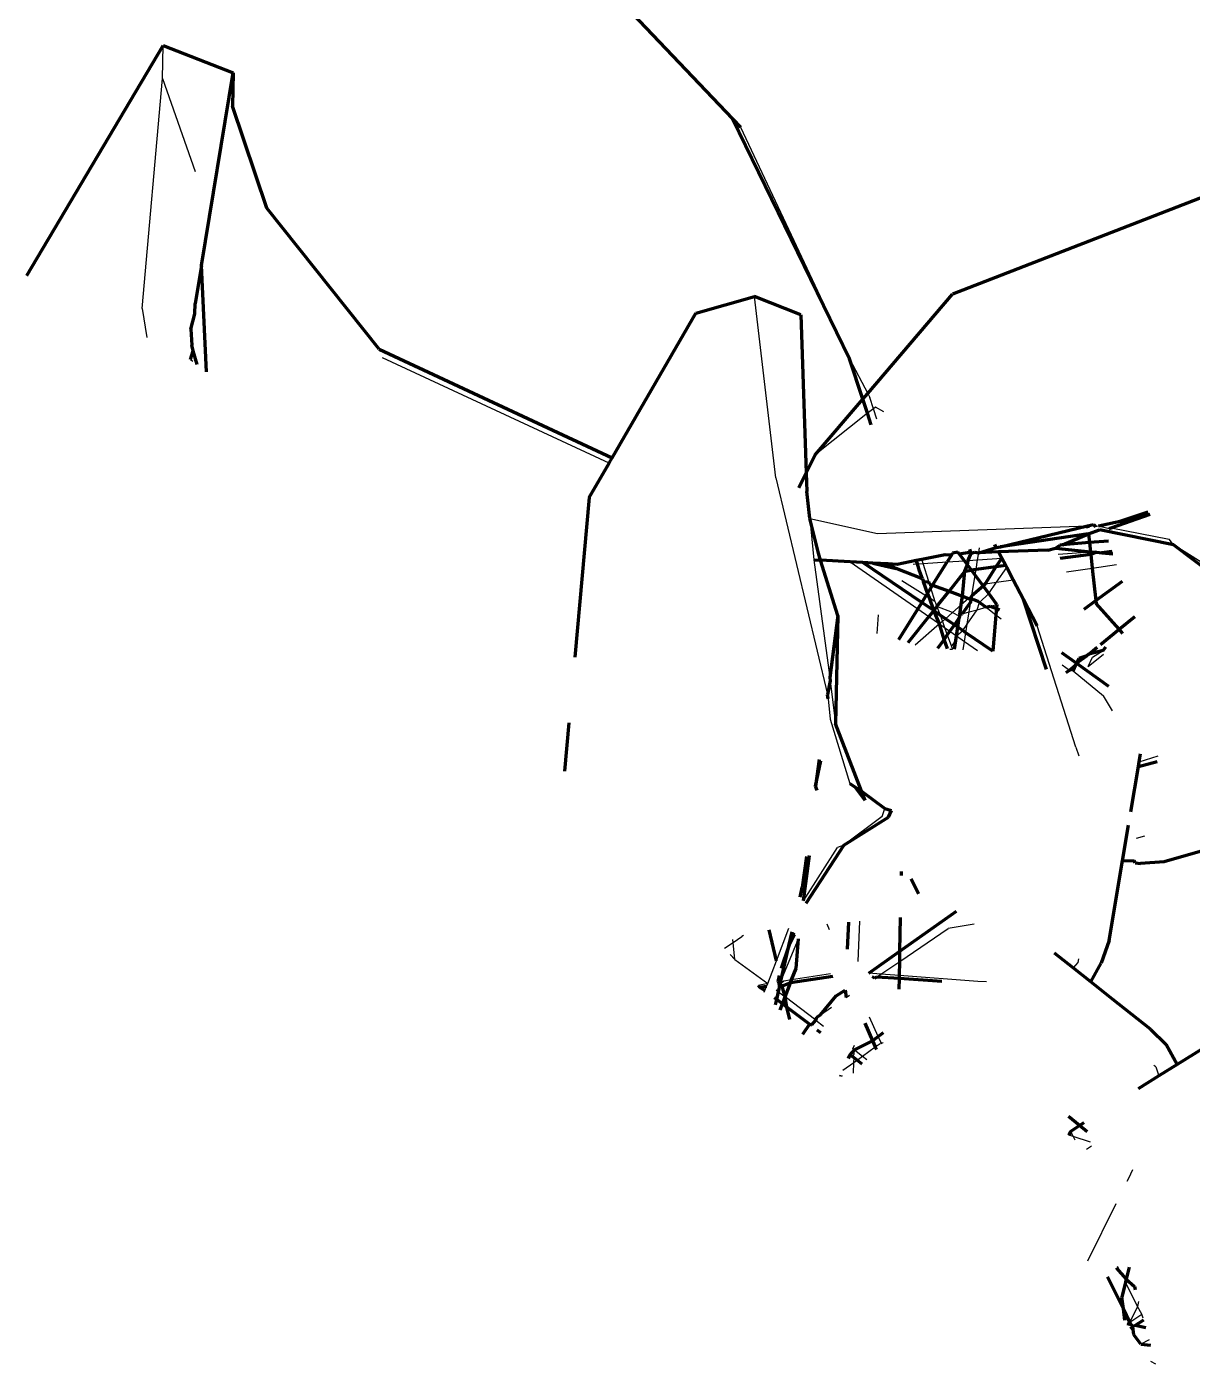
# Model space of a CAD drawing. Header units: millimetres. Extents: x 4307 to 31003, y 2809 to 20009.
# Drawn here: x 12458.16 to 12479.13, y 12883.03 to 12907.09 of the extents above; entities that cross this region are included whole.
import ezdxf

# ---------------------------------------------------------------- set-up
doc = ezdxf.new("R2010")
doc.units = ezdxf.units.MM
doc.layers.add('ProfileEdges', color=7, linetype='Continuous')

msp = doc.modelspace()

# ---------------------------------------------------------------- linework, layer by layer
for p, q in [((12460.607, 12906.164), (12460.62, 12906.754)), ((12460.241, 12902.021), (12460.607, 12906.164)), ((12460.607, 12906.164), (12461.194, 12904.489)), ((12471.004, 12905.286), (12472.966, 12901.115)), ((12471.639, 12898.975), (12471.254, 12902.241)), ((12460.241, 12902.021), (12460.325, 12901.5)), ((12461.109, 12901.106), (12461.15, 12901.074)), ((12468.639, 12899.242), (12464.563, 12901.135)), ((12472.966, 12901.115), (12473.295, 12900.496)), ((12473.295, 12900.496), (12473.33, 12900.424)), ((12473.395, 12900.22), (12473.33, 12900.424)), ((12473.432, 12900.25), (12473.395, 12900.22)), ((12473.583, 12900.164), (12473.432, 12900.25)), ((12473.29, 12900.137), (12472.348, 12899.388)), ((12473.395, 12900.22), (12473.29, 12900.137)), ((12473.456, 12900.032), (12473.395, 12900.22)), ((12471.639, 12898.975), (12472.572, 12895.077)), ((12472.25, 12898.243), (12472.326, 12897.503)), ((12472.25, 12898.243), (12473.47, 12897.977)), ((12473.47, 12897.977), (12477.248, 12898.113)), ((12477.395, 12898.101), (12477.448, 12898.113)), ((12477.448, 12898.113), (12477.641, 12898.064)), ((12477.671, 12898.074), (12478.72, 12897.87)), ((12478.798, 12897.773), (12478.72, 12897.87)), ((12475.271, 12897.499), (12475.292, 12897.629)), ((12475.292, 12897.629), (12475.307, 12897.719)), ((12476.721, 12897.601), (12477.3, 12897.647)), ((12479.536, 12897.308), (12478.798, 12897.773)), ((12472.326, 12897.503), (12472.612, 12895.382)), ((12472.979, 12897.466), (12474.194, 12896.619)), ((12474.11, 12897.424), (12474.187, 12897.429)), ((12474.187, 12897.429), (12474.289, 12897.436)), ((12474.289, 12897.436), (12474.266, 12897.508)), ((12474.289, 12897.436), (12474.723, 12897.464)), ((12474.393, 12897.111), (12474.289, 12897.436)), ((12474.723, 12897.464), (12475.034, 12897.484)), ((12475.034, 12897.484), (12475.101, 12897.488)), ((12475.101, 12897.488), (12475.271, 12897.499)), ((12475.243, 12897.325), (12475.271, 12897.499)), ((12475.271, 12897.499), (12475.707, 12897.528)), ((12475.611, 12897.097), (12475.795, 12897.36)), ((12476.871, 12897.282), (12477.334, 12897.35)), ((12477.334, 12897.35), (12477.772, 12897.415)), ((12474.341, 12896.853), (12473.907, 12897.124)), ((12475.166, 12896.856), (12475.226, 12897.224)), ((12475.226, 12897.224), (12475.243, 12897.325)), ((12475.611, 12897.097), (12475.909, 12897.141)), ((12474.43, 12896.996), (12474.408, 12897.065)), ((12474.51, 12896.747), (12474.43, 12896.996)), ((12475.305, 12896.735), (12475.47, 12896.895)), ((12475.409, 12897.067), (12475.611, 12897.097)), ((12475.47, 12896.895), (12475.611, 12897.097)), ((12474.403, 12896.814), (12474.341, 12896.853)), ((12474.51, 12896.747), (12474.403, 12896.814)), ((12474.52, 12896.718), (12474.51, 12896.747)), ((12474.54, 12896.663), (12474.52, 12896.718)), ((12474.82, 12896.553), (12474.54, 12896.663)), ((12474.54, 12896.663), (12474.597, 12896.504)), ((12474.978, 12896.691), (12474.82, 12896.553)), ((12475.11, 12896.807), (12474.978, 12896.691)), ((12475.166, 12896.856), (12475.11, 12896.807)), ((12475.119, 12896.562), (12475.148, 12896.744)), ((12475.265, 12896.602), (12475.305, 12896.735)), ((12475.265, 12896.602), (12475.424, 12896.646)), ((12475.424, 12896.646), (12475.6, 12896.513)), ((12475.495, 12896.665), (12475.616, 12896.698)), ((12473.464, 12896.177), (12473.49, 12896.508)), ((12474.194, 12896.619), (12474.394, 12896.479)), ((12474.394, 12896.479), (12474.584, 12896.347)), ((12474.637, 12896.394), (12474.584, 12896.347)), ((12474.597, 12896.504), (12474.637, 12896.394)), ((12474.691, 12896.441), (12474.637, 12896.394)), ((12474.637, 12896.394), (12474.678, 12896.281)), ((12474.82, 12896.553), (12474.691, 12896.441)), ((12474.901, 12896.503), (12474.82, 12896.553)), ((12474.901, 12896.503), (12474.951, 12896.516)), ((12474.995, 12896.528), (12475.119, 12896.562)), ((12475.083, 12896.342), (12475.265, 12896.602)), ((12475.083, 12896.342), (12475.119, 12896.562)), ((12475.119, 12896.562), (12475.265, 12896.602)), ((12475.6, 12896.513), (12475.697, 12896.44)), ((12474.584, 12896.347), (12474.146, 12895.966)), ((12474.584, 12896.347), (12474.678, 12896.281)), ((12474.678, 12896.281), (12474.726, 12896.151)), ((12474.678, 12896.281), (12474.772, 12896.216)), ((12474.726, 12896.151), (12474.802, 12895.94)), ((12474.772, 12896.216), (12474.892, 12896.132)), ((12474.892, 12896.132), (12475.003, 12896.227)), ((12475.003, 12896.227), (12475.083, 12896.342)), ((12475.033, 12896.034), (12475.058, 12896.189)), ((12475.058, 12896.189), (12475.083, 12896.342)), ((12477.036, 12894.128), (12476.341, 12896.313)), ((12474.802, 12895.94), (12474.879, 12896.05)), ((12474.802, 12895.94), (12474.819, 12895.893)), ((12474.892, 12896.132), (12475.033, 12896.034)), ((12475.009, 12895.884), (12475.033, 12896.034)), ((12475.033, 12896.034), (12475.267, 12895.871)), ((12474.771, 12895.895), (12474.819, 12895.893)), ((12477.259, 12895.58), (12477.539, 12895.806)), ((12477.259, 12895.58), (12477.336, 12895.751)), ((12477.336, 12895.751), (12477.53, 12895.869)), ((12476.793, 12895.613), (12476.922, 12895.517)), ((12476.922, 12895.517), (12476.991, 12895.506)), ((12476.991, 12895.506), (12477.536, 12895.053)), ((12472.619, 12895.325), (12472.714, 12894.549)), ((12472.58, 12894.997), (12472.617, 12894.636)), ((12477.695, 12894.783), (12477.536, 12895.053)), ((12472.617, 12894.636), (12472.97, 12893.477)), ((12477.036, 12894.128), (12477.093, 12893.971)), ((12478.177, 12893.865), (12478.518, 12893.973)), ((12473.552, 12892.882), (12473.604, 12893.028)), ((12473.552, 12892.882), (12472.865, 12892.365)), ((12472.137, 12891.365), (12472.751, 12892.322)), ((12472.865, 12892.365), (12472.751, 12892.322)), ((12478.275, 12892.527), (12478.121, 12892.484)), ((12471.65, 12890.283), (12471.877, 12890.873)), ((12472.608, 12890.844), (12472.563, 12890.942)), ((12473.122, 12890.275), (12473.153, 12890.998)), ((12473.87, 12890.276), (12474.741, 12890.864)), ((12475.211, 12890.945), (12474.741, 12890.864)), ((12470.718, 12890.512), (12470.872, 12890.615)), ((12470.872, 12890.615), (12470.868, 12890.668)), ((12470.872, 12890.615), (12471.03, 12890.72)), ((12470.9, 12890.311), (12470.872, 12890.615)), ((12471.06, 12890.743), (12471.03, 12890.72)), ((12471.733, 12889.919), (12472.049, 12890.683)), ((12470.821, 12890.398), (12470.9, 12890.311)), ((12470.9, 12890.311), (12471.495, 12889.88)), ((12471.495, 12889.88), (12471.65, 12890.283)), ((12473.531, 12890.048), (12473.87, 12890.276)), ((12477.077, 12890.256), (12476.99, 12890.158)), ((12477.087, 12890.319), (12477.077, 12890.256)), ((12471.741, 12889.883), (12471.681, 12889.905)), ((12471.784, 12889.92), (12471.741, 12889.883)), ((12471.925, 12889.942), (12471.784, 12889.92)), ((12472.622, 12890.049), (12471.925, 12889.942)), ((12473.531, 12890.048), (12473.312, 12890.065)), ((12473.452, 12889.994), (12473.531, 12890.048)), ((12473.865, 12890.022), (12473.531, 12890.048)), ((12475.277, 12889.913), (12473.865, 12890.022)), ((12475.432, 12889.906), (12475.277, 12889.913)), ((12471.495, 12889.88), (12471.326, 12889.839)), ((12471.433, 12889.721), (12471.444, 12889.75)), ((12471.444, 12889.75), (12471.473, 12889.824)), ((12471.473, 12889.824), (12471.495, 12889.88)), ((12471.647, 12889.763), (12471.69, 12889.73)), ((12471.69, 12889.73), (12471.809, 12889.639)), ((12472.905, 12889.625), (12472.967, 12889.668)), ((12472.36, 12889.215), (12471.809, 12889.639)), ((12472.442, 12889.313), (12472.643, 12889.449)), ((12472.36, 12889.215), (12472.5, 12889.107)), ((12473.483, 12888.924), (12473.323, 12889.274)), ((12473.546, 12888.785), (12473.483, 12888.924)), ((12473.027, 12888.702), (12473.058, 12888.769)), ((12473.027, 12888.702), (12473.054, 12888.681)), ((12473.051, 12888.606), (12473.054, 12888.681)), ((12473.054, 12888.681), (12473.199, 12888.57)), ((12473.199, 12888.57), (12473.43, 12888.737)), ((12473.43, 12888.737), (12473.516, 12888.799)), ((12473.572, 12888.812), (12473.516, 12888.799)), ((12472.848, 12888.316), (12473.045, 12888.458)), ((12473.005, 12888.572), (12473.051, 12888.606)), ((12473.036, 12888.266), (12473.045, 12888.458)), ((12473.045, 12888.458), (12473.048, 12888.539)), ((12473.045, 12888.458), (12473.101, 12888.499)), ((12473.101, 12888.499), (12473.199, 12888.57)), ((12473.199, 12888.57), (12473.276, 12888.511)), ((12478.476, 12888.378), (12478.444, 12888.404)), ((12478.476, 12888.378), (12478.531, 12888.213)), ((12476.988, 12887.125), (12476.911, 12887.15)), ((12476.943, 12887.212), (12476.988, 12887.125)), ((12477.302, 12887.023), (12476.988, 12887.125)), ((12476.988, 12887.125), (12477.021, 12887.062)), ((12477.228, 12886.896), (12477.323, 12886.955)), ((12478.058, 12886.526), (12477.985, 12886.369)), ((12477.985, 12886.369), (12477.956, 12886.312)), ((12477.76, 12885.915), (12477.247, 12884.878)), ((12477.851, 12884.66), (12477.789, 12884.787)), ((12478.145, 12884.064), (12477.93, 12884.5)), ((12478.165, 12884.156), (12478.145, 12884.064)), ((12478.145, 12884.064), (12478.01, 12883.786)), ((12478.01, 12883.786), (12478.228, 12883.926)), ((12478.228, 12883.926), (12478.145, 12884.064)), ((12478.248, 12883.855), (12478.228, 12883.926)), ((12477.959, 12883.753), (12478.01, 12883.786)), ((12478.355, 12883.467), (12478.206, 12883.387)), ((12478.476, 12883.026), (12478.386, 12883.078))]:
    msp.add_line(p, q)
at = {"layer": 'ProfileEdges', "lineweight": 211}
for p, q in [((12468.944, 12907.451), (12470.863, 12905.434)), ((12458.163, 12902.615), (12460.62, 12906.754)), ((12460.62, 12906.754), (12461.875, 12906.263)), ((12461.306, 12902.798), (12461.875, 12906.263)), ((12461.875, 12906.263), (12461.862, 12905.663)), ((12462.483, 12903.831), (12461.862, 12905.663)), ((12472.966, 12901.115), (12470.863, 12905.434)), ((12470.863, 12905.434), (12471.004, 12905.286)), ((12481.658, 12904.934), (12474.822, 12902.282)), ((12464.503, 12901.289), (12462.483, 12903.831)), ((12461.306, 12902.798), (12461.194, 12902.115)), ((12461.395, 12900.885), (12461.306, 12902.798)), ((12470.2, 12901.942), (12471.254, 12902.241)), ((12472.092, 12901.912), (12471.254, 12902.241)), ((12473.295, 12900.496), (12474.822, 12902.282)), ((12461.118, 12901.651), (12461.187, 12901.93)), ((12461.187, 12901.93), (12461.194, 12902.115)), ((12468.695, 12899.338), (12470.2, 12901.942)), ((12472.092, 12901.912), (12472.189, 12899.068)), ((12461.118, 12901.651), (12461.134, 12901.366)), ((12461.109, 12901.106), (12461.16, 12901.261)), ((12461.16, 12901.261), (12461.134, 12901.366)), ((12461.229, 12901.013), (12461.16, 12901.261)), ((12464.503, 12901.289), (12468.695, 12899.338)), ((12473.206, 12900.391), (12472.966, 12901.115)), ((12473.206, 12900.391), (12473.295, 12900.496)), ((12472.348, 12899.388), (12473.206, 12900.391)), ((12473.29, 12900.137), (12473.206, 12900.391)), ((12473.358, 12899.931), (12473.29, 12900.137)), ((12468.639, 12899.242), (12468.695, 12899.338)), ((12472.348, 12899.388), (12472.189, 12899.068)), ((12468.281, 12898.621), (12468.639, 12899.242)), ((12472.189, 12899.068), (12472.053, 12898.794)), ((12472.189, 12899.068), (12472.201, 12898.73)), ((12468.281, 12898.621), (12468.022, 12895.751)), ((12472.25, 12898.243), (12472.201, 12898.73)), ((12477.671, 12898.074), (12478.373, 12898.32)), ((12477.836, 12898.195), (12478.339, 12898.364)), ((12472.407, 12897.62), (12472.25, 12898.243)), ((12475.684, 12897.736), (12477.248, 12898.113)), ((12477.248, 12898.113), (12477.357, 12898.135)), ((12477.248, 12898.113), (12477.252, 12898.071)), ((12477.357, 12898.135), (12477.395, 12898.101)), ((12477.448, 12898.113), (12477.836, 12898.195)), ((12477.641, 12898.064), (12477.671, 12898.074)), ((12477.264, 12897.968), (12475.684, 12897.736)), ((12476.8, 12897.77), (12477.264, 12897.968)), ((12477.264, 12897.968), (12477.464, 12898.041)), ((12477.264, 12897.968), (12477.282, 12897.811)), ((12477.624, 12897.839), (12477.282, 12897.811)), ((12478.798, 12897.773), (12477.464, 12898.041)), ((12472.446, 12897.496), (12472.407, 12897.62)), ((12474.687, 12897.593), (12474.266, 12897.508)), ((12474.799, 12897.585), (12474.687, 12897.593)), ((12474.799, 12897.585), (12474.723, 12897.464)), ((12474.821, 12897.621), (12474.799, 12897.585)), ((12474.918, 12897.64), (12474.821, 12897.621)), ((12474.941, 12897.609), (12474.918, 12897.64)), ((12474.941, 12897.609), (12475.125, 12897.641)), ((12475.034, 12897.484), (12474.941, 12897.609)), ((12475.101, 12897.488), (12475.153, 12897.623)), ((12475.153, 12897.623), (12475.125, 12897.641)), ((12475.153, 12897.623), (12475.131, 12897.684)), ((12475.153, 12897.623), (12475.224, 12897.638)), ((12475.224, 12897.638), (12475.292, 12897.629)), ((12475.292, 12897.629), (12475.607, 12897.72)), ((12475.647, 12897.643), (12475.292, 12897.629)), ((12475.607, 12897.72), (12475.579, 12897.774)), ((12475.607, 12897.72), (12475.684, 12897.736)), ((12476.533, 12897.677), (12475.647, 12897.643)), ((12475.707, 12897.528), (12475.647, 12897.643)), ((12476.533, 12897.677), (12476.671, 12897.708)), ((12476.671, 12897.708), (12476.758, 12897.767)), ((12476.671, 12897.708), (12477.3, 12897.647)), ((12477.306, 12897.599), (12476.757, 12897.526)), ((12476.8, 12897.77), (12476.758, 12897.767)), ((12477.282, 12897.811), (12476.8, 12897.77)), ((12477.282, 12897.811), (12477.3, 12897.647)), ((12477.3, 12897.647), (12477.41, 12897.636)), ((12477.3, 12897.647), (12477.306, 12897.599)), ((12477.41, 12897.636), (12477.306, 12897.599)), ((12477.306, 12897.599), (12477.334, 12897.35)), ((12477.41, 12897.636), (12477.509, 12897.626)), ((12477.69, 12897.65), (12477.509, 12897.626)), ((12477.509, 12897.626), (12477.705, 12897.607)), ((12479.573, 12897.185), (12478.798, 12897.773)), ((12472.326, 12897.503), (12472.446, 12897.496)), ((12472.759, 12896.497), (12472.446, 12897.496)), ((12472.979, 12897.466), (12472.446, 12897.496)), ((12473.208, 12897.453), (12472.979, 12897.466)), ((12474.265, 12896.731), (12473.208, 12897.453)), ((12473.383, 12897.443), (12473.208, 12897.453)), ((12473.662, 12897.427), (12473.383, 12897.443)), ((12473.383, 12897.443), (12473.806, 12897.346)), ((12473.662, 12897.427), (12473.806, 12897.346)), ((12473.824, 12897.418), (12473.662, 12897.427)), ((12474.281, 12897.156), (12473.806, 12897.346)), ((12474.167, 12897.488), (12473.824, 12897.418)), ((12474.266, 12897.508), (12474.167, 12897.488)), ((12474.187, 12897.429), (12474.167, 12897.488)), ((12474.228, 12897.305), (12474.187, 12897.429)), ((12474.462, 12897.046), (12474.723, 12897.464)), ((12475.089, 12897.409), (12475.034, 12897.484)), ((12475.044, 12897.298), (12475.089, 12897.409)), ((12475.089, 12897.409), (12475.101, 12897.488)), ((12475.16, 12897.314), (12475.089, 12897.409)), ((12475.596, 12897.372), (12475.243, 12897.325)), ((12475.596, 12897.372), (12475.409, 12897.067)), ((12475.707, 12897.528), (12475.596, 12897.372)), ((12475.776, 12897.396), (12475.596, 12897.372)), ((12475.776, 12897.396), (12475.707, 12897.528)), ((12475.795, 12897.36), (12475.776, 12897.396)), ((12475.909, 12897.141), (12475.795, 12897.36)), ((12477.334, 12897.35), (12477.4, 12896.767)), ((12474.281, 12897.156), (12474.228, 12897.305)), ((12474.281, 12897.156), (12474.299, 12897.106)), ((12474.299, 12897.106), (12474.393, 12897.111)), ((12474.372, 12896.902), (12474.299, 12897.106)), ((12474.408, 12897.065), (12474.393, 12897.111)), ((12475.044, 12897.298), (12474.757, 12896.937)), ((12475.002, 12896.847), (12475.044, 12897.298)), ((12475.044, 12897.298), (12475.16, 12897.314)), ((12475.243, 12897.325), (12475.16, 12897.314)), ((12475.226, 12897.224), (12475.16, 12897.314)), ((12475.369, 12897.032), (12475.226, 12897.224)), ((12476.095, 12896.785), (12475.909, 12897.141)), ((12477.4, 12896.767), (12477.875, 12897.118)), ((12474.372, 12896.902), (12474.341, 12896.853)), ((12474.43, 12896.996), (12474.372, 12896.902)), ((12474.403, 12896.814), (12474.372, 12896.902)), ((12474.408, 12897.065), (12474.462, 12897.046)), ((12474.462, 12897.046), (12474.43, 12896.996)), ((12474.462, 12897.046), (12474.757, 12896.937)), ((12474.54, 12896.663), (12474.757, 12896.937)), ((12474.757, 12896.937), (12475.002, 12896.847)), ((12475.166, 12896.856), (12475.369, 12897.032)), ((12475.409, 12897.067), (12475.369, 12897.032)), ((12475.47, 12896.895), (12475.369, 12897.032)), ((12475.616, 12896.698), (12475.47, 12896.895)), ((12474.265, 12896.731), (12474.194, 12896.619)), ((12474.341, 12896.853), (12474.265, 12896.731)), ((12474.483, 12896.591), (12474.265, 12896.731)), ((12474.483, 12896.591), (12474.403, 12896.814)), ((12474.54, 12896.663), (12474.483, 12896.591)), ((12474.951, 12896.516), (12474.978, 12896.691)), ((12474.978, 12896.691), (12475.002, 12896.847)), ((12475.148, 12896.744), (12474.995, 12896.528)), ((12475.002, 12896.847), (12475.11, 12896.807)), ((12475.11, 12896.807), (12475.156, 12896.79)), ((12475.148, 12896.744), (12475.156, 12896.79)), ((12475.156, 12896.79), (12475.166, 12896.856)), ((12475.156, 12896.79), (12475.185, 12896.795)), ((12475.185, 12896.795), (12475.278, 12896.756)), ((12475.278, 12896.756), (12475.305, 12896.735)), ((12475.305, 12896.735), (12475.424, 12896.646)), ((12475.424, 12896.646), (12475.495, 12896.665)), ((12475.495, 12896.665), (12475.61, 12896.623)), ((12475.61, 12896.623), (12475.6, 12896.513)), ((12475.616, 12896.698), (12475.61, 12896.623)), ((12475.61, 12896.623), (12475.663, 12896.603)), ((12476.509, 12895.527), (12476.095, 12896.785)), ((12476.341, 12896.313), (12476.095, 12896.785)), ((12477.188, 12896.61), (12477.4, 12896.767)), ((12477.4, 12896.767), (12477.406, 12896.715)), ((12477.818, 12896.253), (12477.406, 12896.715)), ((12472.759, 12896.497), (12472.612, 12895.382)), ((12472.759, 12896.497), (12472.714, 12894.549)), ((12474.194, 12896.619), (12473.845, 12896.059)), ((12474.394, 12896.479), (12474.018, 12896.005)), ((12474.483, 12896.591), (12474.394, 12896.479)), ((12474.584, 12896.347), (12474.483, 12896.591)), ((12474.597, 12896.504), (12474.483, 12896.591)), ((12474.691, 12896.441), (12474.597, 12896.504)), ((12474.853, 12896.33), (12474.691, 12896.441)), ((12474.942, 12896.454), (12474.853, 12896.33)), ((12474.916, 12896.287), (12474.942, 12896.454)), ((12474.951, 12896.516), (12474.942, 12896.454)), ((12474.951, 12896.516), (12474.995, 12896.528)), ((12475.6, 12896.513), (12475.545, 12895.857)), ((12477.818, 12896.253), (12478.097, 12896.482)), ((12474.668, 12896.07), (12474.584, 12896.347)), ((12474.726, 12896.151), (12474.668, 12896.07)), ((12474.772, 12896.216), (12474.726, 12896.151)), ((12474.853, 12896.33), (12474.772, 12896.216)), ((12474.916, 12896.287), (12474.853, 12896.33)), ((12474.892, 12896.132), (12474.916, 12896.287)), ((12475.003, 12896.227), (12474.916, 12896.287)), ((12475.058, 12896.189), (12475.003, 12896.227)), ((12475.545, 12895.857), (12475.058, 12896.189)), ((12477.485, 12895.979), (12477.818, 12896.253)), ((12477.885, 12896.177), (12477.818, 12896.253)), ((12474.668, 12896.07), (12474.551, 12895.906)), ((12474.73, 12895.897), (12474.668, 12896.07)), ((12474.855, 12895.891), (12474.879, 12896.05)), ((12474.879, 12896.05), (12474.892, 12896.132)), ((12477.272, 12895.804), (12477.422, 12895.928)), ((12477.53, 12895.869), (12477.58, 12895.934)), ((12476.782, 12895.832), (12477.051, 12895.639)), ((12477.051, 12895.639), (12477.236, 12895.775)), ((12477.051, 12895.639), (12477.091, 12895.728)), ((12477.236, 12895.775), (12477.091, 12895.728)), ((12477.272, 12895.804), (12477.236, 12895.775)), ((12477.53, 12895.869), (12477.272, 12895.804)), ((12476.867, 12895.472), (12476.922, 12895.517)), ((12476.922, 12895.517), (12477.04, 12895.614)), ((12476.991, 12895.506), (12477.04, 12895.614)), ((12477.04, 12895.614), (12477.051, 12895.639)), ((12477.051, 12895.639), (12477.628, 12895.226)), ((12472.619, 12895.325), (12472.572, 12895.077)), ((12472.612, 12895.382), (12472.619, 12895.325)), ((12472.58, 12894.997), (12472.572, 12895.077)), ((12467.915, 12894.566), (12467.837, 12893.699)), ((12473.182, 12893.34), (12472.714, 12894.549)), ((12478.177, 12893.865), (12478.201, 12894.008)), ((12472.419, 12893.908), (12472.356, 12893.43)), ((12472.356, 12893.43), (12472.448, 12893.886)), ((12478.026, 12892.964), (12478.163, 12893.781)), ((12478.163, 12893.781), (12478.501, 12893.874)), ((12478.163, 12893.781), (12478.177, 12893.865)), ((12472.385, 12893.351), (12472.356, 12893.43)), ((12472.97, 12893.477), (12473.07, 12893.409)), ((12473.248, 12893.17), (12473.07, 12893.409)), ((12473.07, 12893.409), (12473.182, 12893.34)), ((12473.248, 12893.17), (12473.182, 12893.34)), ((12473.182, 12893.34), (12473.604, 12893.028)), ((12473.604, 12893.028), (12473.72, 12892.991)), ((12472.865, 12892.365), (12473.669, 12892.871)), ((12473.669, 12892.871), (12473.72, 12892.991)), ((12477.879, 12892.083), (12477.987, 12892.727)), ((12472.865, 12892.365), (12472.182, 12891.315)), ((12479.443, 12892.303), (12478.629, 12892.069)), ((12472.19, 12892.165), (12472.117, 12891.607)), ((12472.137, 12891.365), (12472.246, 12892.18)), ((12477.64, 12890.649), (12477.879, 12892.083)), ((12477.879, 12892.083), (12478.09, 12892.089)), ((12478.108, 12892.048), (12478.09, 12892.089)), ((12478.108, 12892.048), (12478.202, 12892.034)), ((12478.629, 12892.069), (12478.202, 12892.034)), ((12473.901, 12891.818), (12473.902, 12891.894)), ((12472.077, 12891.431), (12472.117, 12891.607)), ((12474.208, 12891.492), (12474.074, 12891.763)), ((12473.873, 12890.461), (12474.889, 12891.177)), ((12472.949, 12890.978), (12472.924, 12890.494)), ((12473.873, 12890.461), (12473.886, 12891.067)), ((12471.65, 12890.283), (12471.523, 12890.844)), ((12471.877, 12890.553), (12471.935, 12890.809)), ((12471.957, 12890.786), (12471.877, 12890.553)), ((12471.979, 12890.761), (12471.877, 12890.553)), ((12472.004, 12890.148), (12472.049, 12890.683)), ((12477.64, 12890.649), (12477.495, 12890.243)), ((12471.733, 12889.919), (12471.877, 12890.553)), ((12471.877, 12890.553), (12471.738, 12890.145)), ((12473.312, 12890.065), (12473.873, 12890.461)), ((12473.87, 12890.276), (12473.873, 12890.461)), ((12476.99, 12890.158), (12476.657, 12890.421)), ((12471.925, 12889.942), (12472.004, 12890.148)), ((12473.865, 12890.022), (12473.87, 12890.276)), ((12477.306, 12889.908), (12476.99, 12890.158)), ((12477.306, 12889.908), (12477.495, 12890.243)), ((12471.681, 12889.905), (12471.709, 12890.023)), ((12471.72, 12889.861), (12471.681, 12889.905)), ((12471.72, 12889.861), (12471.741, 12889.883)), ((12471.741, 12889.883), (12471.733, 12889.919)), ((12471.904, 12889.889), (12471.753, 12889.831)), ((12471.809, 12889.639), (12471.904, 12889.889)), ((12472.665, 12890.002), (12471.904, 12889.889)), ((12471.904, 12889.889), (12471.925, 12889.942)), ((12473.417, 12889.971), (12473.371, 12890)), ((12473.417, 12889.971), (12473.452, 12889.994)), ((12473.864, 12889.967), (12473.452, 12889.994)), ((12473.86, 12889.776), (12473.864, 12889.967)), ((12473.864, 12889.967), (12473.865, 12890.022)), ((12474.628, 12889.916), (12473.864, 12889.967)), ((12477.7, 12889.597), (12477.306, 12889.908)), ((12471.355, 12889.807), (12471.326, 12889.839)), ((12471.473, 12889.824), (12471.355, 12889.807)), ((12471.444, 12889.75), (12471.355, 12889.807)), ((12471.658, 12889.589), (12471.69, 12889.73)), ((12471.72, 12889.861), (12471.669, 12889.854)), ((12471.69, 12889.73), (12471.72, 12889.861)), ((12471.753, 12889.831), (12471.72, 12889.861)), ((12471.809, 12889.639), (12471.753, 12889.831)), ((12472.442, 12889.313), (12472.729, 12889.653)), ((12472.729, 12889.653), (12472.886, 12889.757)), ((12472.886, 12889.757), (12472.905, 12889.625)), ((12471.658, 12889.589), (12471.614, 12889.622)), ((12471.636, 12889.496), (12471.658, 12889.589)), ((12471.76, 12889.512), (12471.658, 12889.589)), ((12471.719, 12889.405), (12471.76, 12889.512)), ((12471.76, 12889.512), (12471.809, 12889.639)), ((12471.839, 12889.452), (12471.76, 12889.512)), ((12471.839, 12889.452), (12471.809, 12889.639)), ((12471.89, 12889.227), (12471.839, 12889.452)), ((12472.248, 12889.143), (12471.839, 12889.452)), ((12478.383, 12889.058), (12477.7, 12889.597)), ((12472.291, 12889.133), (12472.36, 12889.215)), ((12472.36, 12889.215), (12472.381, 12889.272)), ((12472.381, 12889.272), (12472.442, 12889.313)), ((12473.239, 12889.161), (12473.38, 12888.848)), ((12472.248, 12889.143), (12472.121, 12888.96)), ((12472.248, 12889.143), (12472.291, 12889.133)), ((12472.451, 12888.99), (12472.386, 12889.039)), ((12473.38, 12888.848), (12473.483, 12888.924)), ((12473.483, 12888.924), (12473.577, 12888.993)), ((12478.383, 12889.058), (12478.662, 12888.777)), ((12472.976, 12888.593), (12473.054, 12888.681)), ((12473.054, 12888.681), (12473.38, 12888.848)), ((12473.38, 12888.848), (12473.43, 12888.737)), ((12473.43, 12888.737), (12473.452, 12888.689)), ((12478.859, 12888.418), (12478.662, 12888.777)), ((12479.509, 12888.823), (12478.859, 12888.418)), ((12472.947, 12888.53), (12472.976, 12888.593)), ((12473.005, 12888.572), (12472.976, 12888.593)), ((12473.048, 12888.539), (12473.005, 12888.572)), ((12473.101, 12888.499), (12473.048, 12888.539)), ((12473.195, 12888.428), (12473.101, 12888.499)), ((12472.808, 12888.23), (12472.807, 12888.201)), ((12478.531, 12888.213), (12478.157, 12887.979)), ((12478.859, 12888.418), (12478.531, 12888.213)), ((12477.106, 12887.32), (12476.905, 12887.482)), ((12476.943, 12887.212), (12477.106, 12887.32)), ((12477.106, 12887.32), (12477.191, 12887.378)), ((12477.245, 12887.208), (12477.106, 12887.32)), ((12476.943, 12887.212), (12476.911, 12887.15)), ((12477.894, 12884.021), (12477.609, 12884.598)), ((12477.764, 12884.761), (12477.851, 12884.66)), ((12477.851, 12884.66), (12477.943, 12884.554)), ((12477.995, 12884.773), (12477.943, 12884.554)), ((12477.93, 12884.5), (12477.865, 12884.23)), ((12477.943, 12884.554), (12477.93, 12884.5)), ((12477.943, 12884.554), (12478.091, 12884.425)), ((12478.091, 12884.425), (12478.108, 12884.363)), ((12477.894, 12884.021), (12477.865, 12884.23)), ((12477.922, 12883.812), (12477.894, 12884.021)), ((12478.01, 12883.786), (12477.894, 12884.021)), ((12478.033, 12883.737), (12477.959, 12883.753)), ((12478.01, 12883.786), (12478.033, 12883.737)), ((12478.066, 12883.698), (12478.016, 12883.664)), ((12478.033, 12883.737), (12478.066, 12883.698)), ((12478.104, 12883.722), (12478.066, 12883.698)), ((12478.084, 12883.555), (12478.066, 12883.698)), ((12478.257, 12883.822), (12478.104, 12883.722)), ((12478.296, 12883.681), (12478.104, 12883.722)), ((12478.206, 12883.387), (12478.084, 12883.555)), ((12478.206, 12883.387), (12478.382, 12883.369))]:
    msp.add_line(p, q, dxfattribs=at)

doc.saveas('drawing.dxf')
